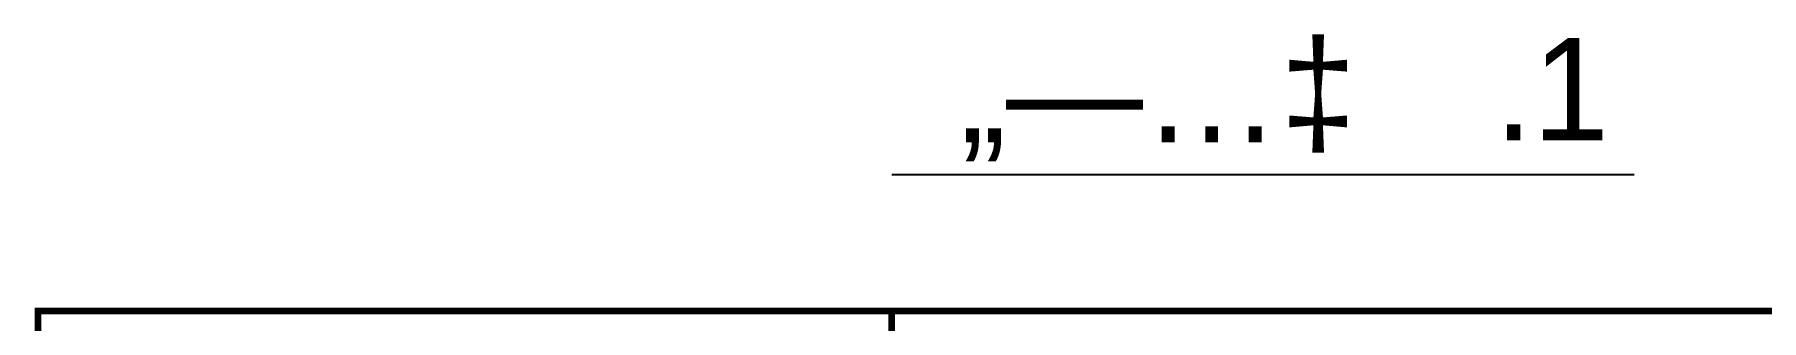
# Model space of a CAD drawing. Extents: x 187751 to 188722, y 663209 to 663959.
# Drawn here: x 188591.6 to 188654.8, y 663791.9 to 663802.4 of the extents above; entities that cross this region are included whole.
import ezdxf
from ezdxf.enums import TextEntityAlignment as Align

# ---------------------------------------------------------------- set-up
doc = ezdxf.new("R2010")
doc.units = 0
doc.header["$LTSCALE"] = 0.3
doc.layers.get('0').update_dxf_attribs({"linetype": 'CONTINUOUS'})
doc.layers.add('TR_TABLES', color=7, linetype='CONTINUOUS')
doc.styles.add('TAZAR_HEBTXT', font='HEBTXT')
doc.styles.add('TRHEBTXT', font='HEBTXT')

# ---------------------------------------------------------------- blocks, each defined once
blk = doc.blocks.new('TAZAR_TABLE_D')
for p, q in [((-45, 4), (-23.26, 3.998)), ((0, 0), (0, -10)), ((-45, -5), (0, -5)), ((-30, -5), (-30, -10)), ((-15, -5), (-15, -10))]:
    blk.add_line(p, q)
at = {"const_width": 0.2}
for points in [[(-70, -10), (-70, 0), (0, 0)], [(-45, 0), (-45, -10)], [(0, -10), (0, 0)], [(0, -10), (-70, -10)]]:
    blk.add_lwpolyline(points, dxfattribs=at)
at = {"style": 'TRHEBTXT'}
for s, height, p in [('„—…‡', 3, (-42.986, 4.94)), ('‰‡ˆ™„', 1.8, (-62.629, -3.644)), ('…—‡„ ‰˜”‘', 1.8, (-31.028, -3.644)), ('˜ˆ …ƒ', 1.8, (-65.017, -7.81)), ('‰”…‘', 1.8, (-40.903, -8.667)), ('‰’˜€', 1.8, (-26.409, -8.667)), ('.–.™./.’..', 1.4, (-15.07, -8.527))]:
    blk.add_text(s, height=height, dxfattribs=at).set_placement(p)

msp = doc.modelspace()

# ---------------------------------------------------------------- block references
at = {"layer": 'TR_TABLES', "xscale": 1.25, "yscale": 1.25, "zscale": 1.25}
msp.add_blockref('TAZAR_TABLE_D', (188679.178, 663792.289), dxfattribs=at)

# ---------------------------------------------------------------- texts
at = {"layer": 'TR_TABLES', "style": 'TAZAR_HEBTXT'}
msp.add_text('.1', height=3.75, dxfattribs=at).set_placement((188649.178, 663798.539), align=Align.RIGHT)

doc.saveas('drawing.dxf')
